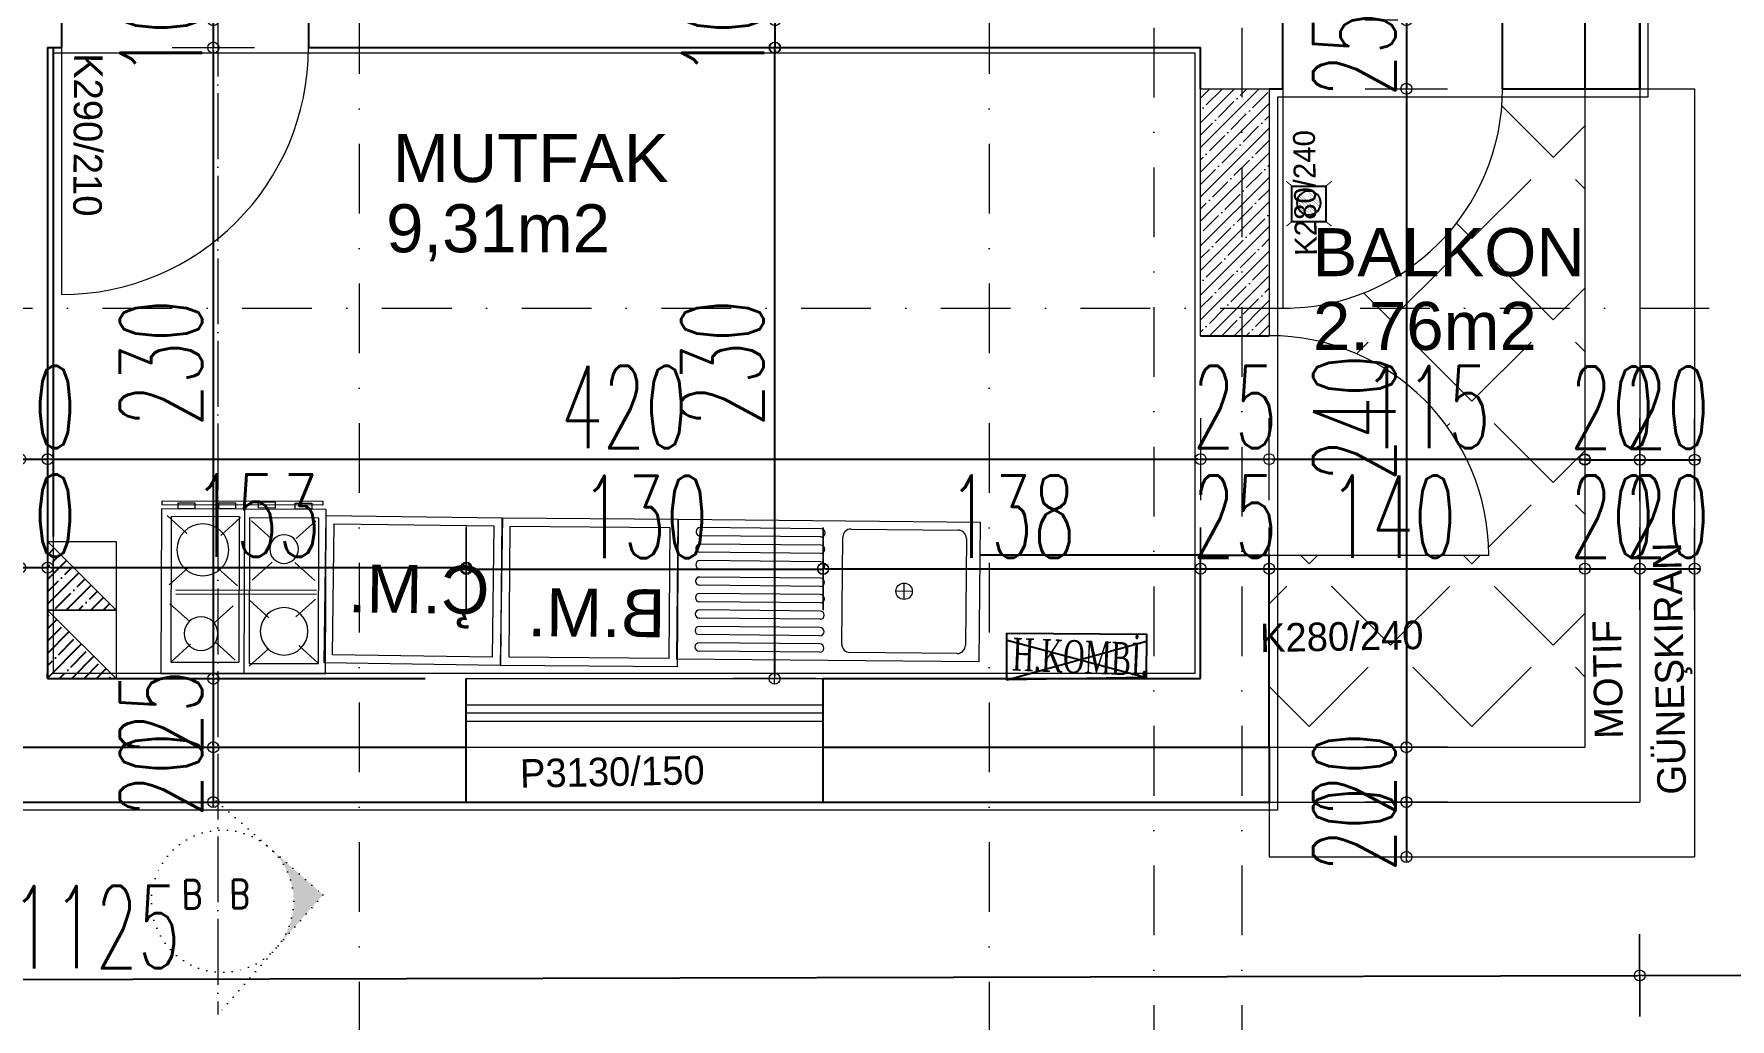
# Model space of a CAD drawing. Header units: millimetres. Extents: x -16104 to 67872, y -88009 to 12107.
# Drawn here: x 22802 to 23420, y 9366 to 9726 of the extents above; entities that cross this region are included whole.
import ezdxf
from ezdxf.enums import TextEntityAlignment as Align

# ---------------------------------------------------------------- set-up
doc = ezdxf.new("R2010")
doc.units = ezdxf.units.MM
for name, pattern in [('ACAD_ISO04W100', [30, 24, -3, 0, -3]), ('ACAD_ISO07W100', [3, 0, -3]), ('DASHDOTX2', [50.8, 25.4, -12.7, 0, -12.7])]:
    doc.linetypes.add(name, pattern=pattern)
doc.layers.get('0').update_dxf_attribs({"color": 241})
for name, color, linetype, lineweight in [('AKS', 1, 'ACAD_ISO07W100', 5), ('akslar', 144, 'Continuous', 20), ('baca', 46, 'Continuous', 5), ('balkon', 6, 'Continuous', 5), ('duvar', 123, 'Continuous', 25), ('emsal&kolon', 1, 'Continuous', 5), ('kapı', 3, 'Continuous', 5), ('kolon', 1, 'Continuous', 5), ('OLCU', 54, 'Continuous', 13), ('PASEMCON', 2, 'Continuous', 9), ('pencere', 5, 'Continuous', 5), ('POZ', 36, 'Continuous', 18), ('SıVA', 40, 'Continuous', 9), ('tefriş', 30, 'Continuous', 5), ('ÖLÇÜ', 252, 'Continuous', 20)]:
    doc.layers.add(name, color=color, linetype=linetype, lineweight=lineweight)
doc.styles.add('DIM', font='Txttw.shx', dxfattribs={"width": 0.6})
doc.styles.add('DIMENSIONS', font='simplex', dxfattribs={"width": 0.8})
doc.styles.add('DIN', font='times.ttf', dxfattribs={"width": 0.6})
doc.styles.add('M2', font='stylu.ttf', dxfattribs={"height": 10})
doc.dimstyles.new('50', dxfattribs={"dimscale": 0, "dimtxt": 30, "dimasz": 1, "dimexe": 0, "dimexo": 2, "dimgap": 4, "dimtad": 1, "dimdec": 0, "dimzin": 0, "dimdsep": 46, "dimtxsty": 'DIM', "dimblk1": 'DOT', "dimblk2": 'DOT', "dimsah": 1, "dimcen": 1.5, "dimdle": 3, "dimse1": 1, "dimse2": 1, "dimclrd": 256, "dimclre": 9, "dimclrt": 256, "dimadec": 0, "dimazin": 0, "dimtfac": 0.24, "dimtdec": 0, "dimtix": 1, "dimtmove": 2, "dimatfit": 3, "dimldrblk": 'DOT', "dimfxl": 0, "dimtolj": 1, "dimtzin": 15, "dimarcsym": 0})

# ---------------------------------------------------------------- blocks, each defined once
blk = doc.blocks.new('DOT')
for p, q in [((0, 15), (0, -15)), ((-2, 0), (0, 0)), ((2, 0), (0, 0))]:
    blk.add_line(p, q)
blk.add_circle((0, 0), 2)
blk = doc.blocks.new('*D4919')
at = {"layer": 'Defpoints', "color": 0, "transparency": 16777216}
for p in [(22796.82, 9530.99), (22806.82, 9530.99), (22806.82, 9530.99)]:
    blk.add_point(p, dxfattribs=at)
at = {"layer": 'OLCU', "lineweight": -2, "transparency": 16777216}
for p, q in [((22795.82, 9530.99), (22794.82, 9530.99)), ((22796.82, 9530.99), (22806.82, 9530.99)), ((22807.82, 9530.99), (22808.82, 9530.99))]:
    blk.add_line(p, q, dxfattribs=at)
blk.add_blockref('DOT', (22796.82, 9530.99), dxfattribs=at)
at = {"layer": 'OLCU', "lineweight": -2, "transparency": 16777216, "rotation": 180}
blk.add_blockref('DOT', (22806.82, 9530.99), dxfattribs=at)
at = {"layer": 'OLCU', "transparency": 16777216, "insert": (22801.82, 9549.99), "char_height": 30, "attachment_point": 5, "style": 'DIM'}
blk.add_mtext('\\A1;10', dxfattribs=at)
blk = doc.blocks.new('*D4920')
at = {"layer": 'Defpoints', "color": 0, "transparency": 16777216}
for p in [(22959.32, 9530.99), (22806.82, 9490.54), (22959.32, 9480.54)]:
    blk.add_point(p, dxfattribs=at)
at = {"layer": 'OLCU', "lineweight": -2, "transparency": 16777216}
blk.add_line((22807.82, 9530.99), (22958.32, 9530.99), dxfattribs=at)
at = {"layer": 'OLCU', "lineweight": -2, "transparency": 16777216, "rotation": 180}
blk.add_blockref('DOT', (22806.82, 9530.99), dxfattribs=at)
at = {"layer": 'OLCU', "lineweight": -2, "transparency": 16777216}
blk.add_blockref('DOT', (22959.32, 9530.99), dxfattribs=at)
at = {"layer": 'OLCU', "transparency": 16777216, "insert": (22883.07, 9549.99), "char_height": 30, "attachment_point": 5, "style": 'DIM'}
blk.add_mtext('\\A1;153', dxfattribs=at)
blk = doc.blocks.new('*D4921')
at = {"layer": 'Defpoints', "color": 0, "transparency": 16777216}
for p in [(23089.32, 9530.49), (22959.32, 9480.54), (23089.32, 9480.54)]:
    blk.add_point(p, dxfattribs=at)
at = {"layer": 'OLCU', "lineweight": -2, "transparency": 16777216}
blk.add_line((22960.32, 9530.49), (23088.32, 9530.49), dxfattribs=at)
at = {"layer": 'OLCU', "lineweight": -2, "transparency": 16777216, "rotation": 180}
blk.add_blockref('DOT', (22959.32, 9530.49), dxfattribs=at)
at = {"layer": 'OLCU', "lineweight": -2, "transparency": 16777216}
blk.add_blockref('DOT', (23089.32, 9530.49), dxfattribs=at)
at = {"layer": 'OLCU', "transparency": 16777216, "insert": (23024.32, 9549.49), "char_height": 30, "attachment_point": 5, "style": 'DIM'}
blk.add_mtext('\\A1;130', dxfattribs=at)
blk = doc.blocks.new('*D4922')
at = {"layer": 'Defpoints', "color": 0, "transparency": 16777216}
for p in [(23226.82, 9530.62), (23089.32, 9480.54), (23226.82, 9480.54)]:
    blk.add_point(p, dxfattribs=at)
at = {"layer": 'OLCU', "lineweight": -2, "transparency": 16777216}
blk.add_line((23090.32, 9530.62), (23225.82, 9530.62), dxfattribs=at)
at = {"layer": 'OLCU', "lineweight": -2, "transparency": 16777216, "rotation": 180}
blk.add_blockref('DOT', (23089.32, 9530.62), dxfattribs=at)
at = {"layer": 'OLCU', "lineweight": -2, "transparency": 16777216}
blk.add_blockref('DOT', (23226.82, 9530.62), dxfattribs=at)
at = {"layer": 'OLCU', "transparency": 16777216, "insert": (23158.07, 9549.62), "char_height": 30, "attachment_point": 5, "style": 'DIM'}
blk.add_mtext('\\A1;138', dxfattribs=at)
blk = doc.blocks.new('*D4923')
at = {"layer": 'Defpoints', "color": 0, "transparency": 16777216}
for p in [(23251.82, 9530.62), (23226.82, 9485.54), (23251.82, 9485.54)]:
    blk.add_point(p, dxfattribs=at)
at = {"layer": 'OLCU', "lineweight": -2, "transparency": 16777216}
for p, q in [((23225.82, 9530.62), (23224.82, 9530.62)), ((23226.82, 9530.62), (23251.82, 9530.62)), ((23252.82, 9530.62), (23253.82, 9530.62))]:
    blk.add_line(p, q, dxfattribs=at)
blk.add_blockref('DOT', (23226.82, 9530.62), dxfattribs=at)
at = {"layer": 'OLCU', "lineweight": -2, "transparency": 16777216, "rotation": 180}
blk.add_blockref('DOT', (23251.82, 9530.62), dxfattribs=at)
at = {"layer": 'OLCU', "transparency": 16777216, "insert": (23239.32, 9549.62), "char_height": 30, "attachment_point": 5, "style": 'DIM'}
blk.add_mtext('\\A1;25', dxfattribs=at)
blk = doc.blocks.new('*D5208')
at = {"layer": 'Defpoints', "color": 0, "transparency": 16777216}
for p in [(23226.82, 9530.62), (23366.82, 9530.62), (23366.82, 9530.62)]:
    blk.add_point(p, dxfattribs=at)
at = {"layer": 'OLCU', "lineweight": -2, "transparency": 16777216}
blk.add_line((23227.82, 9530.62), (23365.82, 9530.62), dxfattribs=at)
at = {"layer": 'OLCU', "lineweight": -2, "transparency": 16777216, "rotation": 180}
blk.add_blockref('DOT', (23226.82, 9530.62), dxfattribs=at)
at = {"layer": 'OLCU', "lineweight": -2, "transparency": 16777216}
blk.add_blockref('DOT', (23366.82, 9530.62), dxfattribs=at)
at = {"layer": 'OLCU', "transparency": 16777216, "insert": (23296.82, 9549.62), "char_height": 30, "attachment_point": 5, "style": 'DIM'}
blk.add_mtext('\\A1;140', dxfattribs=at)
blk = doc.blocks.new('*D5209')
at = {"layer": 'Defpoints', "color": 0, "transparency": 16777216}
for p in [(23366.82, 9530.62), (23386.82, 9530.62), (23386.82, 9530.62)]:
    blk.add_point(p, dxfattribs=at)
at = {"layer": 'OLCU', "lineweight": -2, "transparency": 16777216}
for p, q in [((23365.82, 9530.62), (23364.82, 9530.62)), ((23366.82, 9530.62), (23386.82, 9530.62)), ((23387.82, 9530.62), (23388.82, 9530.62))]:
    blk.add_line(p, q, dxfattribs=at)
blk.add_blockref('DOT', (23366.82, 9530.62), dxfattribs=at)
at = {"layer": 'OLCU', "lineweight": -2, "transparency": 16777216, "rotation": 180}
blk.add_blockref('DOT', (23386.82, 9530.62), dxfattribs=at)
at = {"layer": 'OLCU', "transparency": 16777216, "insert": (23376.82, 9549.62), "char_height": 30, "attachment_point": 5, "style": 'DIM'}
blk.add_mtext('\\A1;20', dxfattribs=at)
blk = doc.blocks.new('*D4924')
at = {"layer": 'Defpoints', "color": 0, "transparency": 16777216}
for p in [(23386.82, 9530.62), (23406.82, 9530.62), (23406.82, 9530.62)]:
    blk.add_point(p, dxfattribs=at)
at = {"layer": 'OLCU', "lineweight": -2, "transparency": 16777216}
for p, q in [((23385.82, 9530.62), (23384.82, 9530.62)), ((23386.82, 9530.62), (23406.82, 9530.62)), ((23407.82, 9530.62), (23408.82, 9530.62))]:
    blk.add_line(p, q, dxfattribs=at)
blk.add_blockref('DOT', (23386.82, 9530.62), dxfattribs=at)
at = {"layer": 'OLCU', "lineweight": -2, "transparency": 16777216, "rotation": 180}
blk.add_blockref('DOT', (23406.82, 9530.62), dxfattribs=at)
at = {"layer": 'OLCU', "transparency": 16777216, "insert": (23396.82, 9549.62), "char_height": 30, "attachment_point": 5, "style": 'DIM'}
blk.add_mtext('\\A1;20', dxfattribs=at)
blk = doc.blocks.new('*D4926')
at = {"layer": 'Defpoints', "color": 0, "transparency": 16777216}
for p in [(22796.82, 9570.54), (22806.82, 9570.54), (22806.82, 9570.54)]:
    blk.add_point(p, dxfattribs=at)
at = {"layer": 'OLCU', "lineweight": -2, "transparency": 16777216}
for p, q in [((22795.82, 9570.54), (22794.82, 9570.54)), ((22796.82, 9570.54), (22806.82, 9570.54)), ((22807.82, 9570.54), (22808.82, 9570.54))]:
    blk.add_line(p, q, dxfattribs=at)
blk.add_blockref('DOT', (22796.82, 9570.54), dxfattribs=at)
at = {"layer": 'OLCU', "lineweight": -2, "transparency": 16777216, "rotation": 180}
blk.add_blockref('DOT', (22806.82, 9570.54), dxfattribs=at)
at = {"layer": 'OLCU', "transparency": 16777216, "insert": (22801.82, 9589.54), "char_height": 30, "attachment_point": 5, "style": 'DIM'}
blk.add_mtext('\\A1;10', dxfattribs=at)
blk = doc.blocks.new('*D4927')
at = {"layer": 'Defpoints', "color": 0, "transparency": 16777216}
for p in [(22806.82, 9570.54), (23226.82, 9570.54), (23226.82, 9570.54)]:
    blk.add_point(p, dxfattribs=at)
at = {"layer": 'OLCU', "lineweight": -2, "transparency": 16777216}
blk.add_line((22807.82, 9570.54), (23225.82, 9570.54), dxfattribs=at)
at = {"layer": 'OLCU', "lineweight": -2, "transparency": 16777216, "rotation": 180}
blk.add_blockref('DOT', (22806.82, 9570.54), dxfattribs=at)
at = {"layer": 'OLCU', "lineweight": -2, "transparency": 16777216}
blk.add_blockref('DOT', (23226.82, 9570.54), dxfattribs=at)
at = {"layer": 'OLCU', "transparency": 16777216, "insert": (23016.82, 9589.54), "char_height": 30, "attachment_point": 5, "style": 'DIM'}
blk.add_mtext('\\A1;420', dxfattribs=at)
blk = doc.blocks.new('*D5210')
at = {"layer": 'Defpoints', "color": 0, "transparency": 16777216}
for p in [(23251.82, 9615.54), (23226.82, 9575.54), (23251.82, 9570.54)]:
    blk.add_point(p, dxfattribs=at)
at = {"layer": 'OLCU', "lineweight": -2, "transparency": 16777216}
for p, q in [((23225.82, 9570.54), (23224.82, 9570.54)), ((23226.82, 9570.54), (23251.82, 9570.54)), ((23252.82, 9570.54), (23253.82, 9570.54))]:
    blk.add_line(p, q, dxfattribs=at)
blk.add_blockref('DOT', (23226.82, 9570.54), dxfattribs=at)
at = {"layer": 'OLCU', "lineweight": -2, "transparency": 16777216, "rotation": 180}
blk.add_blockref('DOT', (23251.82, 9570.54), dxfattribs=at)
at = {"layer": 'OLCU', "transparency": 16777216, "insert": (23239.32, 9589.54), "char_height": 30, "attachment_point": 5, "style": 'DIM'}
blk.add_mtext('\\A1;25', dxfattribs=at)
blk = doc.blocks.new('*D5211')
at = {"layer": 'Defpoints', "color": 0, "transparency": 16777216}
for p in [(23251.82, 9570.54), (23366.82, 9570.54), (23366.82, 9570.54)]:
    blk.add_point(p, dxfattribs=at)
at = {"layer": 'OLCU', "lineweight": -2, "transparency": 16777216}
blk.add_line((23252.82, 9570.54), (23365.82, 9570.54), dxfattribs=at)
at = {"layer": 'OLCU', "lineweight": -2, "transparency": 16777216, "rotation": 180}
blk.add_blockref('DOT', (23251.82, 9570.54), dxfattribs=at)
at = {"layer": 'OLCU', "lineweight": -2, "transparency": 16777216}
blk.add_blockref('DOT', (23366.82, 9570.54), dxfattribs=at)
at = {"layer": 'OLCU', "transparency": 16777216, "insert": (23309.32, 9589.54), "char_height": 30, "attachment_point": 5, "style": 'DIM'}
blk.add_mtext('\\A1;115', dxfattribs=at)
blk = doc.blocks.new('*D5212')
at = {"layer": 'Defpoints', "color": 0, "transparency": 16777216}
for p in [(23366.82, 9570.54), (23386.82, 9570.54), (23386.82, 9570.32)]:
    blk.add_point(p, dxfattribs=at)
at = {"layer": 'OLCU', "lineweight": -2, "transparency": 16777216}
for p, q in [((23365.82, 9570.32), (23364.82, 9570.32)), ((23366.82, 9570.32), (23386.82, 9570.32)), ((23387.82, 9570.32), (23388.82, 9570.32))]:
    blk.add_line(p, q, dxfattribs=at)
blk.add_blockref('DOT', (23366.82, 9570.32), dxfattribs=at)
at = {"layer": 'OLCU', "lineweight": -2, "transparency": 16777216, "rotation": 180}
blk.add_blockref('DOT', (23386.82, 9570.32), dxfattribs=at)
at = {"layer": 'OLCU', "transparency": 16777216, "insert": (23376.82, 9589.32), "char_height": 30, "attachment_point": 5, "style": 'DIM'}
blk.add_mtext('\\A1;20', dxfattribs=at)
blk = doc.blocks.new('*D4928')
at = {"layer": 'Defpoints', "color": 0, "transparency": 16777216}
for p in [(23386.82, 9570.32), (23406.82, 9570.32), (23406.82, 9570.31)]:
    blk.add_point(p, dxfattribs=at)
at = {"layer": 'OLCU', "lineweight": -2, "transparency": 16777216}
for p, q in [((23385.82, 9570.31), (23384.82, 9570.31)), ((23386.82, 9570.31), (23406.82, 9570.31)), ((23407.82, 9570.31), (23408.82, 9570.31))]:
    blk.add_line(p, q, dxfattribs=at)
blk.add_blockref('DOT', (23386.82, 9570.31), dxfattribs=at)
at = {"layer": 'OLCU', "lineweight": -2, "transparency": 16777216, "rotation": 180}
blk.add_blockref('DOT', (23406.82, 9570.31), dxfattribs=at)
at = {"layer": 'OLCU', "transparency": 16777216, "insert": (23396.82, 9589.31), "char_height": 30, "attachment_point": 5, "style": 'DIM'}
blk.add_mtext('\\A1;20', dxfattribs=at)
blk = doc.blocks.new('*D5216')
at = {"layer": 'Defpoints', "color": 0, "transparency": 16777216}
for p in [(23336.82, 9730.54), (23301.82, 9705.54), (23336.82, 9705.54)]:
    blk.add_point(p, dxfattribs=at)
at = {"layer": 'OLCU', "lineweight": -2, "transparency": 16777216}
for p, q in [((23301.82, 9731.54), (23301.82, 9732.54)), ((23301.82, 9730.54), (23301.82, 9705.54)), ((23301.82, 9704.54), (23301.82, 9703.54))]:
    blk.add_line(p, q, dxfattribs=at)
for p, rotation in [((23301.82, 9730.54), 270), ((23301.82, 9705.54), 90)]:
    blk.add_blockref('DOT', p, dxfattribs=dict(at, rotation=rotation))
at = {"layer": 'OLCU', "transparency": 16777216, "insert": (23282.82, 9718.04), "char_height": 30, "attachment_point": 5, "rotation": 90, "style": 'DIM'}
blk.add_mtext('\\A1;25', dxfattribs=at)
blk = doc.blocks.new('*D5217')
at = {"layer": 'Defpoints', "color": 0, "transparency": 16777216}
for p in [(23336.82, 9705.54), (23301.82, 9465.54), (23336.82, 9465.54)]:
    blk.add_point(p, dxfattribs=at)
at = {"layer": 'OLCU', "lineweight": -2, "transparency": 16777216}
blk.add_line((23301.82, 9704.54), (23301.82, 9466.54), dxfattribs=at)
for p, rotation in [((23301.82, 9705.54), 90), ((23301.82, 9465.54), 270)]:
    blk.add_blockref('DOT', p, dxfattribs=dict(at, rotation=rotation))
at = {"layer": 'OLCU', "transparency": 16777216, "insert": (23282.82, 9585.54), "char_height": 30, "attachment_point": 5, "rotation": 90, "style": 'DIM'}
blk.add_mtext('\\A1;240', dxfattribs=at)
blk = doc.blocks.new('*D5218')
at = {"layer": 'Defpoints', "color": 0, "transparency": 16777216}
for p in [(23301.82, 9465.54), (23301.82, 9445.54), (23301.82, 9445.54)]:
    blk.add_point(p, dxfattribs=at)
at = {"layer": 'OLCU', "lineweight": -2, "transparency": 16777216}
for p, q in [((23301.82, 9466.54), (23301.82, 9467.54)), ((23301.82, 9465.54), (23301.82, 9445.54)), ((23301.82, 9444.54), (23301.82, 9443.54))]:
    blk.add_line(p, q, dxfattribs=at)
for p, rotation in [((23301.82, 9465.54), 270), ((23301.82, 9445.54), 90)]:
    blk.add_blockref('DOT', p, dxfattribs=dict(at, rotation=rotation))
at = {"layer": 'OLCU', "transparency": 16777216, "insert": (23282.82, 9455.54), "char_height": 30, "attachment_point": 5, "rotation": 90, "style": 'DIM'}
blk.add_mtext('\\A1;20', dxfattribs=at)
blk = doc.blocks.new('*D4931')
at = {"layer": 'Defpoints', "color": 0, "transparency": 16777216}
for p in [(23301.82, 9445.54), (23301.82, 9425.54), (23301.82, 9425.54)]:
    blk.add_point(p, dxfattribs=at)
at = {"layer": 'OLCU', "lineweight": -2, "transparency": 16777216}
for p, q in [((23301.82, 9446.54), (23301.82, 9447.54)), ((23301.82, 9445.54), (23301.82, 9425.54)), ((23301.82, 9424.54), (23301.82, 9423.54))]:
    blk.add_line(p, q, dxfattribs=at)
for p, rotation in [((23301.82, 9445.54), 270), ((23301.82, 9425.54), 90)]:
    blk.add_blockref('DOT', p, dxfattribs=dict(at, rotation=rotation))
at = {"layer": 'OLCU', "transparency": 16777216, "insert": (23282.82, 9435.54), "char_height": 30, "attachment_point": 5, "rotation": 90, "style": 'DIM'}
blk.add_mtext('\\A1;20', dxfattribs=at)
blk = doc.blocks.new('*D4936')
at = {"layer": 'Defpoints', "color": 0, "transparency": 16777216}
for p in [(23071.82, 9730.54), (23071.82, 9730.54), (23071.64, 9720.54)]:
    blk.add_point(p, dxfattribs=at)
at = {"layer": 'OLCU', "lineweight": -2, "transparency": 16777216}
for p, q in [((23071.82, 9731.54), (23071.82, 9732.54)), ((23071.82, 9720.54), (23071.82, 9730.54)), ((23071.82, 9719.54), (23071.82, 9718.54))]:
    blk.add_line(p, q, dxfattribs=at)
for p, rotation in [((23071.82, 9730.54), 270), ((23071.82, 9720.54), 90)]:
    blk.add_blockref('DOT', p, dxfattribs=dict(at, rotation=rotation))
at = {"layer": 'OLCU', "transparency": 16777216, "insert": (23052.82, 9725.54), "char_height": 30, "attachment_point": 5, "rotation": 90, "style": 'DIM'}
blk.add_mtext('\\A1;10', dxfattribs=at)
blk = doc.blocks.new('*D4939')
at = {"layer": 'Defpoints', "color": 0, "transparency": 16777216}
for p in [(22841.82, 9730.54), (22841.82, 9720.54), (22867.16, 9720.54)]:
    blk.add_point(p, dxfattribs=at)
at = {"layer": 'OLCU', "lineweight": -2, "transparency": 16777216}
for p, q in [((22867.16, 9731.54), (22867.16, 9732.54)), ((22867.16, 9730.54), (22867.16, 9720.54)), ((22867.16, 9719.54), (22867.16, 9718.54))]:
    blk.add_line(p, q, dxfattribs=at)
for p, rotation in [((22867.16, 9730.54), 270), ((22867.16, 9720.54), 90)]:
    blk.add_blockref('DOT', p, dxfattribs=dict(at, rotation=rotation))
at = {"layer": 'OLCU', "transparency": 16777216, "insert": (22848.16, 9725.54), "char_height": 30, "attachment_point": 5, "rotation": 90, "style": 'DIM'}
blk.add_mtext('\\A1;10', dxfattribs=at)
blk = doc.blocks.new('*D4940')
at = {"layer": 'Defpoints', "color": 0, "transparency": 16777216}
for p in [(22841.82, 9720.54), (22841.82, 9490.54), (22867.16, 9490.54)]:
    blk.add_point(p, dxfattribs=at)
at = {"layer": 'OLCU', "lineweight": -2, "transparency": 16777216}
blk.add_line((22867.16, 9719.54), (22867.16, 9491.54), dxfattribs=at)
for p, rotation in [((22867.16, 9720.54), 90), ((22867.16, 9490.54), 270)]:
    blk.add_blockref('DOT', p, dxfattribs=dict(at, rotation=rotation))
at = {"layer": 'OLCU', "transparency": 16777216, "insert": (22848.16, 9605.54), "char_height": 30, "attachment_point": 5, "rotation": 90, "style": 'DIM'}
blk.add_mtext('\\A1;230', dxfattribs=at)
blk = doc.blocks.new('*D4941')
at = {"layer": 'Defpoints', "color": 0, "transparency": 16777216}
for p in [(22867.16, 9490.54), (22867.16, 9465.54), (22867.16, 9465.54)]:
    blk.add_point(p, dxfattribs=at)
at = {"layer": 'OLCU', "lineweight": -2, "transparency": 16777216}
for p, q in [((22867.16, 9491.54), (22867.16, 9492.54)), ((22867.16, 9490.54), (22867.16, 9465.54)), ((22867.16, 9464.54), (22867.16, 9463.54))]:
    blk.add_line(p, q, dxfattribs=at)
for p, rotation in [((22867.16, 9490.54), 270), ((22867.16, 9465.54), 90)]:
    blk.add_blockref('DOT', p, dxfattribs=dict(at, rotation=rotation))
at = {"layer": 'OLCU', "transparency": 16777216, "insert": (22848.16, 9478.04), "char_height": 30, "attachment_point": 5, "rotation": 90, "style": 'DIM'}
blk.add_mtext('\\A1;25', dxfattribs=at)
blk = doc.blocks.new('*D4942')
at = {"layer": 'Defpoints', "color": 0, "transparency": 16777216}
for p in [(22867.16, 9465.54), (22867.16, 9445.54), (22867.16, 9445.54)]:
    blk.add_point(p, dxfattribs=at)
at = {"layer": 'OLCU', "lineweight": -2, "transparency": 16777216}
for p, q in [((22867.16, 9466.54), (22867.16, 9467.54)), ((22867.16, 9465.54), (22867.16, 9445.54)), ((22867.16, 9444.54), (22867.16, 9443.54))]:
    blk.add_line(p, q, dxfattribs=at)
for p, rotation in [((22867.16, 9465.54), 270), ((22867.16, 9445.54), 90)]:
    blk.add_blockref('DOT', p, dxfattribs=dict(at, rotation=rotation))
at = {"layer": 'OLCU', "transparency": 16777216, "insert": (22848.16, 9455.54), "char_height": 30, "attachment_point": 5, "rotation": 90, "style": 'DIM'}
blk.add_mtext('\\A1;20', dxfattribs=at)
blk = doc.blocks.new('new block')
at = {"layer": 'tefriş'}
for p, q in [((1269.85, 5670.26), (1379.85, 5670.26)), ((1269.85, 5619.26), (1269.85, 5670.26)), ((1277.85, 5667.26), (1316.85, 5667.26)), ((1327.85, 5667.26), (1371.85, 5667.26)), ((1379.85, 5670.26), (1379.85, 5619.26)), ((1274.85, 5625.26), (1274.85, 5664.26)), ((1319.85, 5664.26), (1319.85, 5625.26)), ((1327.85, 5664.26), (1371.85, 5664.26)), ((1327.85, 5661.26), (1371.85, 5661.26)), ((1327.85, 5658.26), (1371.85, 5658.26)), ((1327.85, 5655.26), (1371.85, 5655.26)), ((1297.35, 5647.76), (1297.35, 5641.76)), ((1327.85, 5652.26), (1371.85, 5652.26)), ((1327.85, 5649.26), (1371.85, 5649.26)), ((1294.35, 5644.76), (1300.35, 5644.76)), ((1327.85, 5646.26), (1371.85, 5646.26)), ((1327.85, 5643.26), (1371.85, 5643.26)), ((1327.85, 5640.26), (1371.85, 5640.26)), ((1327.85, 5637.26), (1371.85, 5637.26)), ((1327.85, 5634.26), (1371.85, 5634.26)), ((1327.85, 5631.26), (1371.85, 5631.26)), ((1327.85, 5628.26), (1371.85, 5628.26)), ((1327.85, 5625.26), (1371.85, 5625.26)), ((1379.85, 5619.26), (1269.85, 5619.26)), ((1316.85, 5622.26), (1277.85, 5622.26)), ((1327.85, 5622.26), (1371.85, 5622.26))]:
    blk.add_line(p, q, dxfattribs=at)
blk.add_circle((1297.35, 5644.76), 3, dxfattribs=at)
for centre, radius, start, end in [((1277.85, 5664.26), 3, 90, 180), ((1316.85, 5664.26), 3, 0, 90), ((1327.85, 5665.76), 1.5, 90, 270), ((1371.85, 5665.76), 1.5, 270, 90), ((1327.85, 5659.76), 1.5, 90, 270), ((1371.85, 5659.76), 1.5, 270, 90), ((1327.85, 5653.76), 1.5, 90, 270), ((1371.85, 5653.76), 1.5, 270, 90), ((1327.85, 5647.76), 1.5, 90, 270), ((1371.85, 5647.76), 1.5, 270, 90), ((1327.85, 5641.76), 1.5, 90, 270), ((1371.85, 5641.76), 1.5, 270, 90), ((1327.85, 5635.76), 1.5, 90, 270), ((1371.85, 5635.76), 1.5, 270, 90), ((1327.85, 5629.76), 1.5, 90, 270), ((1371.85, 5629.76), 1.5, 270, 90), ((1277.85, 5625.26), 3, 180, 270), ((1316.85, 5625.26), 3, 270, 0), ((1327.85, 5623.76), 1.5, 90, 270), ((1371.85, 5623.76), 1.5, 270, 90)]:
    blk.add_arc(centre, radius, start, end, dxfattribs=at)
blk = doc.blocks.new('öu')
at = {"layer": 'tefriş'}
for points in [[(2090.97, -468.94), (2090.97, -404.72), (2037.16, -404.72), (2037.16, -468.94)], [(2087.97, -465.94), (2087.97, -407.72), (2040.16, -407.72), (2040.16, -465.94)]]:
    blk.add_lwpolyline(points, close=True, dxfattribs=at)
at = {"layer": 'tefriş', "insert": (2047.87, -459.36), "char_height": 17.5, "width": 1076.8413, "attachment_point": 9, "rotation": 270}
blk.add_mtext('{\\fArial|b0|i0|c162|p34;B.M.}', dxfattribs=at)
blk = doc.blocks.new('nb')
at = {"layer": 'tefriş'}
for points in [[(2093.6, -356.31), (2093.6, -292.09), (2039.78, -292.09), (2039.78, -356.31)], [(2090.6, -353.31), (2090.6, -295.09), (2042.78, -295.09), (2042.78, -353.31)]]:
    blk.add_lwpolyline(points, close=True, dxfattribs=at)
at = {"layer": 'tefriş', "insert": (2053.03, -347.96), "char_height": 17.5, "width": 1076.8413, "attachment_point": 9, "rotation": 270}
blk.add_mtext('{\\fArial|b0|i0|c162|p34;Ç.M.}', dxfattribs=at)
blk = doc.blocks.new('ocak')
at = {"layer": 'tefriş', "linetype": 'Continuous'}
for p, q in [((16296.72, -4660.22), (16356.72, -4660.22)), ((16296.72, -4720.22), (16296.72, -4660.22)), ((16300.32, -4664.37), (16325.23, -4664.37)), ((16300.32, -4717.41), (16300.32, -4664.37)), ((16307.53, -4670.9), (16300.32, -4664.37)), ((16316.56, -4671.64), (16323.76, -4665.1)), ((16325.23, -4664.37), (16325.23, -4717.41)), ((16327.06, -4660.22), (16327.06, -4720.22)), ((16336.03, -4669.44), (16328.83, -4662.97)), ((16328.83, -4664.01), (16354.1, -4664.01)), ((16328.83, -4717.05), (16328.83, -4664.01)), ((16346.89, -4670.54), (16354.1, -4664.01)), ((16354.1, -4664.01), (16354.1, -4717.05)), ((16356.72, -4660.22), (16356.72, -4720.22)), ((16299.96, -4685.67), (16307.16, -4679.2)), ((16323.03, -4685), (16315.83, -4678.47)), ((16328.83, -4687.14), (16336.03, -4680.61)), ((16353, -4687.5), (16345.8, -4680.97)), ((16302.09, -4689.27), (16353.36, -4689.27)), ((16306.79, -4699.04), (16299.59, -4692.57)), ((16302.09, -4690.74), (16353.36, -4690.74)), ((16317.29, -4698.67), (16324.49, -4692.2)), ((16337.13, -4700.87), (16329.93, -4694.34)), ((16345.43, -4700.87), (16352.69, -4694.34)), ((16298.86, -4717.84), (16306.06, -4711.31)), ((16325.59, -4717.11), (16318.39, -4710.58)), ((16329.56, -4716.01), (16336.76, -4709.54)), ((16353, -4716.01), (16345.8, -4709.54)), ((16356.72, -4720.22), (16296.72, -4720.22)), ((16325.23, -4717.41), (16300.32, -4717.41)), ((16308.93, -4720.28), (16302.83, -4720.28)), ((16302.83, -4720.28), (16302.83, -4722.48)), ((16308.93, -4722.48), (16308.93, -4720.28)), ((16317.6, -4720.28), (16317.6, -4722.48)), ((16323.76, -4720.28), (16317.6, -4720.28)), ((16323.76, -4722.48), (16323.76, -4720.28)), ((16354.1, -4717.05), (16328.83, -4717.05)), ((16338.17, -4720.65), (16332.06, -4720.65)), ((16332.06, -4720.65), (16332.06, -4722.84)), ((16338.17, -4722.84), (16338.17, -4720.65)), ((16345.43, -4720.28), (16345.43, -4722.48)), ((16351.53, -4720.28), (16345.43, -4720.28)), ((16351.53, -4722.48), (16351.53, -4720.28)), ((16297.03, -4721.75), (16297.03, -4723.21)), ((16355.5, -4721.75), (16297.03, -4721.75)), ((16297.03, -4723.21), (16355.5, -4723.21)), ((16302.83, -4722.48), (16308.93, -4722.48)), ((16317.6, -4722.48), (16323.76, -4722.48)), ((16332.06, -4722.84), (16338.17, -4722.84)), ((16345.43, -4722.48), (16351.53, -4722.48)), ((16355.5, -4723.21), (16355.5, -4721.75))]:
    blk.add_line(p, q, dxfattribs=at).dxf.unprotected_set("ltscale", 0)
for centre, radius in [((16311.31, -4674.81), 6.15), ((16341.58, -4675.72), 8.68), ((16311.86, -4705.33), 9.47), ((16341.46, -4705.69), 5.22)]:
    blk.add_circle(centre, radius, dxfattribs=at).dxf.unprotected_set("ltscale", 0)
blk = doc.blocks.new('*D5088')
at = {"layer": 'Defpoints', "color": 0, "transparency": 16777216}
for p in [(23386.82, 9382.34), (23386.82, 9382.34), (22261.82, 9379.59)]:
    blk.add_point(p, dxfattribs=at)
at = {"layer": 'OLCU', "lineweight": -2, "transparency": 16777216}
blk.add_line((22262.82, 9379.59), (23385.82, 9382.34), dxfattribs=at)
for p, rotation in [((22261.82, 9379.59), 180.1399202823359), ((23386.82, 9382.34), 0.1399202823359238)]:
    blk.add_blockref('DOT', p, dxfattribs=dict(at, rotation=rotation))
at = {"layer": 'OLCU', "transparency": 16777216, "insert": (22824.27, 9399.97), "char_height": 30, "attachment_point": 5, "rotation": 0.13992, "style": 'DIM'}
blk.add_mtext('\\A1;1125', dxfattribs=at)
blk = doc.blocks.new('A$C412C2498')
at = {"color": 5, "const_width": 0.6}
for points in [[(3.6, 24.3), (0.2, 27)], [(23.8, 24.3), (27.3, 27)], [(3.6, 3), (0.2, 0.2)], [(23.8, 3), (27.3, 0.2)]]:
    blk.add_lwpolyline(points, dxfattribs=at)
at = {"color": 5}
blk.add_lwpolyline([(23.8, 24.3), (3.6, 24.3), (3.6, 3), (23.8, 3)], close=True, dxfattribs=at)
at = {"const_width": 0.1}
for points in [[(6.7, 12.2), (14.6, 20.2)], [(6.8, 14.5), (12.4, 20.1)], [(7.1, 10.4), (16.4, 19.7)], [(7.9, 9.1), (17.8, 19)], [(8.8, 8), (18.9, 18.1)], [(10, 7.1), (19.8, 16.9)], [(11.3, 6.4), (20.4, 15.6)], [(13, 6), (20.8, 13.8)], [(14.8, 6.1), (20.8, 12.1)], [(17.4, 7), (19.8, 9.4)]]:
    blk.add_lwpolyline(points, dxfattribs=at)
blk.add_circle((13.7, 13.1), 7.12)
blk = doc.blocks.new('A$C5E2C1EC0')
at = {"xscale": 0.6105719971092185, "yscale": 0.6105719971092185, "zscale": 0.6105719971092185}
blk.add_blockref('A$C412C2498', (0, 0), dxfattribs=at)
blk = doc.blocks.new('ae')
at = {"layer": 'duvar'}
for p, q in [((75773.51, -20952.17), (75824.86, -20963.16)), ((75774.14, -20966.63), (75824.26, -20949.94))]:
    blk.add_line(p, q, dxfattribs=at)
blk.add_lwpolyline([(75773.26, -20949.63), (75824.12, -20947.34), (75824.86, -20963.16), (75774.14, -20966.63)], close=True, dxfattribs=at)
at = {"layer": 'PASEMCON', "color": 7, "style": 'DIN', "width": 0.6}
blk.add_text('H.KOMBİ.', height=12.004, rotation=0.66441, dxfattribs=at).set_placement((75775.83, -20963.19))
blk = doc.blocks.new('*D4822')
at = {"layer": 'Defpoints', "color": 0, "transparency": 16777216}
for p in [(23386.82, 9382.34), (23999.82, 9383.84), (23999.82, 9383.84)]:
    blk.add_point(p, dxfattribs=at)
at = {"layer": 'OLCU', "lineweight": -2, "transparency": 16777216}
blk.add_line((23387.82, 9382.34), (23998.82, 9383.83), dxfattribs=at)
for p, rotation in [((23999.82, 9383.84), 0.1399202823375777), ((23386.82, 9382.34), 180.1399202823376)]:
    blk.add_blockref('DOT', p, dxfattribs=dict(at, rotation=rotation))
at = {"layer": 'OLCU', "transparency": 16777216, "insert": (23693.27, 9402.09), "char_height": 30, "attachment_point": 5, "rotation": 0.13992, "style": 'DIM'}
blk.add_mtext('\\A1;613', dxfattribs=at)
blk = doc.blocks.new('*D5135')
at = {"layer": 'Defpoints', "color": 0, "transparency": 16777216}
for p in [(23366.82, 10220.04), (23440.09, 10220.04), (23366.82, 9465.54)]:
    blk.add_point(p, dxfattribs=at)
at = {"layer": 'OLCU', "lineweight": -2, "transparency": 16777216}
blk.add_line((23440.09, 9466.54), (23440.09, 10219.04), dxfattribs=at)
for p, rotation in [((23440.09, 10220.04), 90), ((23440.09, 9465.54), 270)]:
    blk.add_blockref('DOT', p, dxfattribs=dict(at, rotation=rotation))
at = {"layer": 'OLCU', "transparency": 16777216, "insert": (23421.09, 9842.79), "char_height": 30, "attachment_point": 5, "rotation": 90, "style": 'DIM'}
blk.add_mtext('\\A1;755', dxfattribs=at)
blk = doc.blocks.new('*D5114')
at = {"layer": 'Defpoints', "color": 0, "transparency": 16777216}
for p in [(23071.64, 9720.54), (23071.64, 9490.54), (23071.64, 9490.54)]:
    blk.add_point(p, dxfattribs=at)
at = {"layer": 'OLCU', "lineweight": -2, "transparency": 16777216}
blk.add_line((23071.64, 9719.54), (23071.64, 9491.54), dxfattribs=at)
for p, rotation in [((23071.64, 9720.54), 90), ((23071.64, 9490.54), 270)]:
    blk.add_blockref('DOT', p, dxfattribs=dict(at, rotation=rotation))
at = {"layer": 'OLCU', "transparency": 16777216, "insert": (23052.64, 9605.54), "char_height": 30, "attachment_point": 5, "rotation": 90, "style": 'DIM'}
blk.add_mtext('\\A1;230', dxfattribs=at)

msp = doc.modelspace()

# ---------------------------------------------------------------- hatches: boundary and pattern name
at = {"layer": 'AKS'}
msp.add_hatch(color=1, dxfattribs=at).paths.add_polyline_path([(22887.66, 9428.89), (22907.11, 9411.75), (22889.97, 9392.3, 0.198912), (22896.4, 9411.07, 0.198912)])
msp.add_hatch(color=1, dxfattribs=at).paths.add_polyline_path([(22887.66, 9428.89), (22907.11, 9411.75), (22889.97, 9392.3, 0.198912), (22896.4, 9411.07, 0.198912)])
msp.add_hatch(color=1, dxfattribs=at).paths.add_polyline_path([(22887.66, 9428.89), (22907.11, 9411.75), (22889.97, 9392.3, 0.198912), (22896.4, 9411.07, 0.198912)])
msp.add_hatch(color=1, dxfattribs=at).paths.add_polyline_path([(22887.66, 9428.89), (22907.11, 9411.75), (22889.97, 9392.3, 0.198912), (22896.4, 9411.07, 0.198912)])
at = {"layer": 'duvar'}
h = msp.add_hatch(dxfattribs=at)
h.set_pattern_fill('ANSI35,_O', color=256, angle=90)
h.set_pattern_definition([(45, (11431.674, -3626.513), (4.490128, -4.490128), []), (45, (11431.674, -3622.023), (4.490128, -4.490128), [7.9375, -1.5875, 0, -1.5875])])
h.paths.add_polyline_path([(22829.72, 9517.64), (22829.72, 9515.64), (22806.72, 9515.64), (22806.72, 9538.64), (22808.72, 9538.64)])
h.paths.add_polyline_path([(22829.72, 9492.64), (22829.72, 9490.64), (22806.72, 9490.64), (22806.72, 9515.64)])
at = {"layer": 'kolon'}
h = msp.add_hatch(dxfattribs=at)
h.set_pattern_fill('ANSI35,_O', color=256)
h.set_pattern_definition([(45, (17758.7993, 6128.949), (-4.490128, 4.490128), []), (45, (17763.2895, 6128.949), (-4.490128, 4.490128), [7.9375, -1.5875, 0, -1.5875])])
h.paths.add_polyline_path([(23251.82, 9705.54), (23226.82, 9705.54), (23226.82, 9695.54), (23226.82, 9670.54), (23226.82, 9615.54), (23251.82, 9615.54)])
at = {"layer": 'ÖLÇÜ'}
h = msp.add_hatch(dxfattribs=at)
h.set_pattern_fill('ANGLE,_O', color=256, scale=6, angle=45)
h.set_pattern_definition([(45, (7204.273, 17059.605), (-29.63485, 29.63485), [30.48, -11.43]), (135, (7204.273, 17059.605), (-29.63485, -29.63485), [30.48, -11.43])])
h.paths.add_polyline_path([(23366.82, 9705.54), (23336.82, 9705.54, -0.414214), (23256.82, 9625.54), (23366.82, 9625.54)])
h.paths.add_polyline_path([(23366.82, 9625.54), (23251.82, 9625.54), (23251.82, 9615.54, -0.414214), (23331.82, 9535.54), (23251.82, 9535.54), (23251.82, 9465.54), (23366.82, 9465.54)])
h.paths.add_polyline_path([(23267.89, 9572.12), (23325.75, 9572.12), (23325.75, 9527.12), (23267.89, 9527.12)], flags=25)
h.paths.add_polyline_path([(23354.75, 9572.12), (23398.89, 9572.12), (23398.89, 9527.12), (23354.75, 9527.12)], flags=9)
h.paths.add_polyline_path([(23282.1, 9612.04), (23336.53, 9612.04), (23336.53, 9567.04), (23282.1, 9567.04)], flags=24)
h.paths.add_polyline_path([(23354.75, 9611.82), (23398.89, 9611.82), (23398.89, 9566.82), (23354.75, 9566.82)], flags=9)
h.paths.add_polyline_path([(23260.32, 9554.9), (23260.32, 9616.19), (23305.32, 9616.19), (23305.32, 9554.9)], flags=25)
h.paths.add_polyline_path([(23260.32, 9433.47), (23260.32, 9477.62), (23305.32, 9477.62), (23305.32, 9433.47)], flags=9)
h.paths.add_polyline_path([(23245.71, 9495.77), (23326.22, 9497.37), (23325.86, 9515.13), (23245.35, 9513.53)], flags=9)
h.paths.add_polyline_path([(23265.4, 9632.37), (23353.69, 9632.37), (23353.69, 9605.75), (23265.4, 9605.75)], flags=9)
h.paths.add_polyline_path([(23267.05, 9659.47), (23371.19, 9659.47), (23371.19, 9632.62), (23267.05, 9632.62)], flags=9)

# ---------------------------------------------------------------- linework, layer by layer
msp.add_line((23226.82, 9535.54), (23146.44, 9535.54))
at = {"layer": 'AKS', "color": 1, "linetype": 'ACAD_ISO04W100'}
msp.add_line((22868.79, 11690.54), (22868.79, 9368.1), dxfattribs=at)
at = {"layer": 'AKS', "color": 1, "linetype": 'ACAD_ISO07W100'}
for p, q in [((22868.21, 9446.04), (22907.11, 9411.75)), ((22868.21, 9446.04), (22907.11, 9411.75)), ((22907.11, 9411.75), (22868.79, 9368.1))]:
    msp.add_line(p, q, dxfattribs=at)
msp.add_circle((22870.52, 9409.44), 25.93, dxfattribs=at)
msp.add_circle((22870.52, 9409.44), 25.93, dxfattribs=at)
msp.add_circle((22870.52, 9409.44), 25.93, dxfattribs=at)
msp.add_circle((22870.52, 9409.44), 25.93, dxfattribs=at)
at = {"layer": 'akslar', "linetype": 'DASHDOTX2'}
for p, q in [((22920.32, 11925.04), (22920.32, 9115.54)), ((23149.82, 11925.04), (23149.82, 9115.54)), ((23209.82, 11916.48), (23209.82, 9115.54)), ((23241.82, 11916.48), (23241.82, 9115.54)), ((21299.82, 9625.54), (24349.82, 9625.54))]:
    msp.add_line(p, q, dxfattribs=at)
at = {"layer": 'baca'}
for points in [[(22806.82, 9540.54), (22831.82, 9540.54), (22831.82, 9515.54), (22806.82, 9515.54), (22806.82, 9540.54), (22831.82, 9515.54)], [(22806.82, 9515.54), (22831.82, 9515.54), (22831.82, 9490.54), (22806.82, 9490.54), (22806.82, 9515.54), (22831.82, 9490.54)]]:
    msp.add_lwpolyline(points, dxfattribs=at)
at = {"layer": 'balkon'}
for p, q in [((23366.82, 9705.54), (23366.82, 9465.54)), ((23386.82, 9705.54), (23386.82, 9445.54)), ((23386.82, 9705.54), (23406.82, 9705.54)), ((23406.82, 9705.54), (23406.82, 9425.54)), ((23251.82, 9465.54), (23366.82, 9465.54)), ((23251.82, 9445.54), (23386.82, 9445.54)), ((23251.82, 9445.54), (23251.82, 9425.54)), ((23251.82, 9425.54), (23406.82, 9425.54))]:
    msp.add_line(p, q, dxfattribs=at)
at = {"layer": 'duvar'}
for p, q in [((23366.82, 9833.04), (23366.82, 9705.54)), ((23386.82, 9705.54), (23386.82, 9833.04)), ((23386.82, 9833.04), (23386.82, 9705.54)), ((22811.82, 9730.54), (22811.82, 9720.54)), ((22901.82, 9730.54), (22901.82, 9720.54)), ((23256.82, 9705.54), (23256.82, 9730.54)), ((23336.82, 9705.54), (23336.82, 9730.54)), ((22806.82, 9720.54), (22806.82, 9542.38)), ((22806.82, 9720.54), (22811.82, 9720.54)), ((22808.82, 9720.54), (22808.82, 9542.38)), ((22901.82, 9720.54), (23226.82, 9720.54)), ((23226.82, 9705.54), (23226.82, 9720.54)), ((23251.82, 9705.54), (23256.82, 9705.54)), ((23251.82, 9705.54), (23251.82, 9705.54)), ((23251.82, 9705.54), (23251.82, 9705.54)), ((23336.82, 9705.54), (23366.82, 9705.54)), ((23366.82, 9705.54), (23386.82, 9705.54)), ((23226.82, 9615.54), (23251.82, 9615.54)), ((22806.82, 9542.38), (22806.82, 9490.54)), ((23226.82, 9490.54), (23226.82, 9535.54)), ((23226.82, 9535.54), (23251.82, 9535.54)), ((23251.82, 9465.54), (23251.82, 9535.54)), ((22806.82, 9490.54), (22806.82, 9492.54)), ((22806.82, 9490.54), (22944.32, 9490.54)), ((22959.32, 9445.54), (22959.32, 9490.54)), ((23089.32, 9490.54), (23226.82, 9490.54)), ((23089.32, 9445.54), (23089.32, 9490.54)), ((22796.82, 9465.54), (22959.32, 9465.54)), ((23089.32, 9465.54), (23251.82, 9465.54)), ((23251.82, 9465.54), (23251.82, 9445.54)), ((22574.32, 9445.54), (23089.32, 9445.54)), ((22704.32, 9445.54), (22959.32, 9445.54)), ((23089.32, 9445.54), (23251.82, 9445.54))]:
    msp.add_line(p, q, dxfattribs=at)
at = {"layer": 'emsal&kolon'}
msp.add_lwpolyline([(23226.82, 9705.54), (23251.82, 9705.54), (23251.82, 9615.54), (23226.82, 9615.54), (23226.82, 9705.54)], dxfattribs=at)
at = {"layer": 'kapı'}
for p, q in [((22811.82, 9720.54), (22811.82, 9630.54)), ((23256.82, 9705.54), (23256.82, 9625.54)), ((23251.82, 9535.54), (23331.82, 9535.54))]:
    msp.add_line(p, q, dxfattribs=at)
for centre, radius, start, end in [((22811.82, 9720.54), 90, 270, 0), ((23256.82, 9705.54), 80, 270, 0), ((23251.82, 9535.54), 80, 0, 90)]:
    msp.add_arc(centre, radius, start, end, dxfattribs=at)
at = {"layer": 'OLCU'}
msp.add_line((23089.32, 9445.54), (23089.32, 9445.54), dxfattribs=at)
at = {"layer": 'pencere'}
for p, q in [((22959.32, 9490.54), (23089.32, 9490.54)), ((22959.32, 9481.04), (23089.32, 9481.04)), ((22959.32, 9478.04), (23089.32, 9478.04)), ((22959.32, 9475.04), (23089.32, 9475.04)), ((22959.32, 9465.54), (23089.32, 9465.54))]:
    msp.add_line(p, q, dxfattribs=at)
at = {"layer": 'SıVA'}
for points in [[(23389.82, 10217.04), (23389.82, 9702.54), (23254.82, 9702.54), (23254.82, 9442.54), (22472.82, 9442.54), (22472.82, 9612.54), (22252.82, 9612.54), (22252.82, 10467.04), (21790.82, 10467.04), (21790.82, 10981.73), (21620.82, 10981.73), (21620.82, 11434.04), (21910.82, 11434.04), (21910.82, 11604.04), (23732.82, 11604.04), (23732.82, 11434.04), (24022.82, 11434.04), (24022.82, 10981.73), (23852.82, 10981.73), (23852.82, 10487.04), (23692.82, 10487.04), (23692.82, 10217.04)], [(23224.82, 9718.54), (22808.82, 9718.54), (22808.82, 9492.54), (23224.82, 9492.54)]]:
    msp.add_lwpolyline(points, close=True, dxfattribs=at)

# ---------------------------------------------------------------- block references
at = {"ltscale": 50, "xscale": -1, "rotation": 180}
msp.add_blockref('A$C5E2C1EC0', (23257.93, 9671.93), dxfattribs=at)
at = {"layer": 'pencere', "xscale": -1}
for name, p, rotation in [('nb', (23235.77, 7451.76), 269.2129970820508), ('öu', (23423.8, 7454.38), 269.5213064302129)]:
    msp.add_blockref(name, p, dxfattribs=dict(at, rotation=rotation))
at = {"layer": 'SıVA', "rotation": 357.0106623137405}
msp.add_blockref('ae', (-51421.39, 34379.87), dxfattribs=at)
at = {"layer": 'tefriş', "xscale": -1, "rotation": 179.8226394958758}
msp.add_blockref('ocak', (6537, 4882.67), dxfattribs=at)
at = {"layer": 'tefriş', "rotation": 179.463080568489}
msp.add_blockref('new block', (24469.01, 15154.74), dxfattribs=at)

# ---------------------------------------------------------------- texts
at = {"layer": 'AKS', "color": 1, "style": 'DIMENSIONS', "width": 0.8}
for p in [(22859.42, 9411.94), (22876.75, 9412.07)]:
    msp.add_text('B', height=10.37, rotation=0.42214, dxfattribs=at).set_placement(p, align=Align.MIDDLE)
at = {"layer": 'emsal&kolon', "char_height": 17.5, "width": 1076.8413, "attachment_point": 9}
for s, insert in [('{\\fArial|b0|i0|c162|p34;MUTFAK}', (23033.07, 9671.26)), ('{\\fArial|b0|i0|c162|p34;9,31m2}', (23011.67, 9642.69)), ('{\\fArial|b0|i0|c162|p34;BALKON}', (23366.82, 9636.99)), ('{\\fArial|b0|i0|c162|p34;2.76m2}', (23349.32, 9610.12))]:
    msp.add_mtext(s, dxfattribs=dict(at, insert=insert))
at = {"layer": 'POZ', "style": 'M2', "flags": 4}
for tag, p, height, rotation in [('K290/210', (22816.49, 9718.57), 10.4, 269.63996), ('K280/240', (23269.25, 9644.74), 8, 90.99934), ('GÜNEŞKIRAN', (23403.7, 9448.36), 10.4, 91.13919), ('K280/240', (23248.58, 9500.16), 10.4, 1.13919), ('MOTIF', (23380.8, 9468.69), 10.4, 91.13919), ('P3130/150', (22978.98, 9450.74), 10.4, 1.13919)]:
    msp.add_attdef(tag, p, 'K1 80/210', height=height, rotation=rotation, dxfattribs=at)

# ---------------------------------------------------------------- dimensions: what is measured, and where the dimension line sits
at = {"layer": 'OLCU'}
for base, p1, p2, picture, middle in [((23440.09308114, 10220.04463968), (23366.81697263, 9465.54463968), (23366.81697263, 10220.04463968), '*D5135', (23421.09308114, 9842.79463968)), ((22867.16, 9720.54), (22841.82, 9730.54), (22841.82, 9720.54), '*D4939', (22848.16, 9725.54)), ((23071.82, 9730.54), (23071.64, 9720.54), (23071.82, 9730.54), '*D4936', (23052.82, 9725.54)), ((23301.82, 9705.54), (23336.82, 9730.54), (23336.82, 9705.54), '*D5216', (23282.82, 9718.04)), ((22867.16, 9490.54), (22841.82, 9720.54), (22841.82, 9490.54), '*D4940', (22848.16, 9605.54)), ((23071.64, 9490.54), (23071.64, 9720.54), (23071.64, 9490.54), '*D5114', (23052.64, 9605.54)), ((23301.82, 9465.54), (23336.82, 9705.54), (23336.82, 9465.54), '*D5217', (23282.82, 9585.54)), ((22867.16, 9465.54), (22867.16, 9490.54), (22867.16, 9465.54), '*D4941', (22848.16, 9478.04)), ((22867.16, 9445.54), (22867.16, 9465.54), (22867.16, 9445.54), '*D4942', (22848.16, 9455.54)), ((23301.82, 9445.54), (23301.82, 9465.54), (23301.82, 9445.54), '*D5218', (23282.82, 9455.54)), ((23301.82, 9425.54), (23301.82, 9445.54), (23301.82, 9425.54), '*D4931', (23282.82, 9435.54))]:
    dim = msp.add_linear_dim(base=base, p1=p1, p2=p2, angle=90, dimstyle='50', override={"dimscale": 1}, dxfattribs=at)
    dim.commit()
    dim.dimension.update_dxf_attribs({"geometry": picture, "text_midpoint": middle})
for base, p1, p2, picture, middle in [((23251.82, 9570.54), (23226.82, 9575.54), (23251.82, 9615.54), '*D5210', (23239.32, 9589.54)), ((22806.82, 9570.54), (22796.82, 9570.54), (22806.82, 9570.54), '*D4926', (22801.82, 9589.54)), ((23226.82, 9570.54), (22806.82, 9570.54), (23226.82, 9570.54), '*D4927', (23016.82, 9589.54)), ((23366.82, 9570.54), (23251.82, 9570.54), (23366.82, 9570.54), '*D5211', (23309.32, 9589.54)), ((23386.82, 9570.32), (23366.82, 9570.54), (23386.82, 9570.54), '*D5212', (23376.82, 9589.32)), ((23406.82, 9570.31), (23386.82, 9570.32), (23406.82, 9570.32), '*D4928', (23396.82, 9589.31)), ((22806.82, 9530.99), (22796.82, 9530.99), (22806.82, 9530.99), '*D4919', (22801.82, 9549.99)), ((22959.31697263, 9530.99381285), (22806.81697263, 9490.54463968), (22959.31697263, 9480.54463968), '*D4920', (22883.06697263, 9549.99381285)), ((23089.32, 9530.49), (22959.32, 9480.54), (23089.32, 9480.54), '*D4921', (23024.32, 9549.49)), ((23226.81697263, 9530.62456924), (23089.31697263, 9480.54463968), (23226.81697263, 9480.54463968), '*D4922', (23158.06697263, 9549.62456924)), ((23251.82, 9530.62), (23226.82, 9485.54), (23251.82, 9485.54), '*D4923', (23239.32, 9549.62)), ((23366.82, 9530.62), (23226.82, 9530.62), (23366.82, 9530.62), '*D5208', (23296.82, 9549.62)), ((23386.82, 9530.62), (23366.82, 9530.62), (23386.82, 9530.62), '*D5209', (23376.82, 9549.62)), ((23406.82, 9530.62), (23386.82, 9530.62), (23406.82, 9530.62), '*D4924', (23396.82, 9549.62))]:
    dim = msp.add_linear_dim(base=base, p1=p1, p2=p2, dimstyle='50', override={"dimscale": 1}, dxfattribs=at)
    dim.commit()
    dim.dimension.update_dxf_attribs({"geometry": picture, "text_midpoint": middle})
for p1, p2, picture, middle in [((22261.82, 9379.59), (23386.82, 9382.34), '*D5088', (22824.27, 9399.97)), ((23386.82, 9382.34), (23999.82, 9383.84), '*D4822', (23693.27, 9402.09))]:
    dim = msp.add_aligned_dim(p1=p1, p2=p2, distance=0, dimstyle='50', override={"dimscale": 1}, dxfattribs=at)
    dim.commit()
    dim.dimension.update_dxf_attribs({"geometry": picture, "text_midpoint": middle})

doc.saveas('drawing.dxf')
